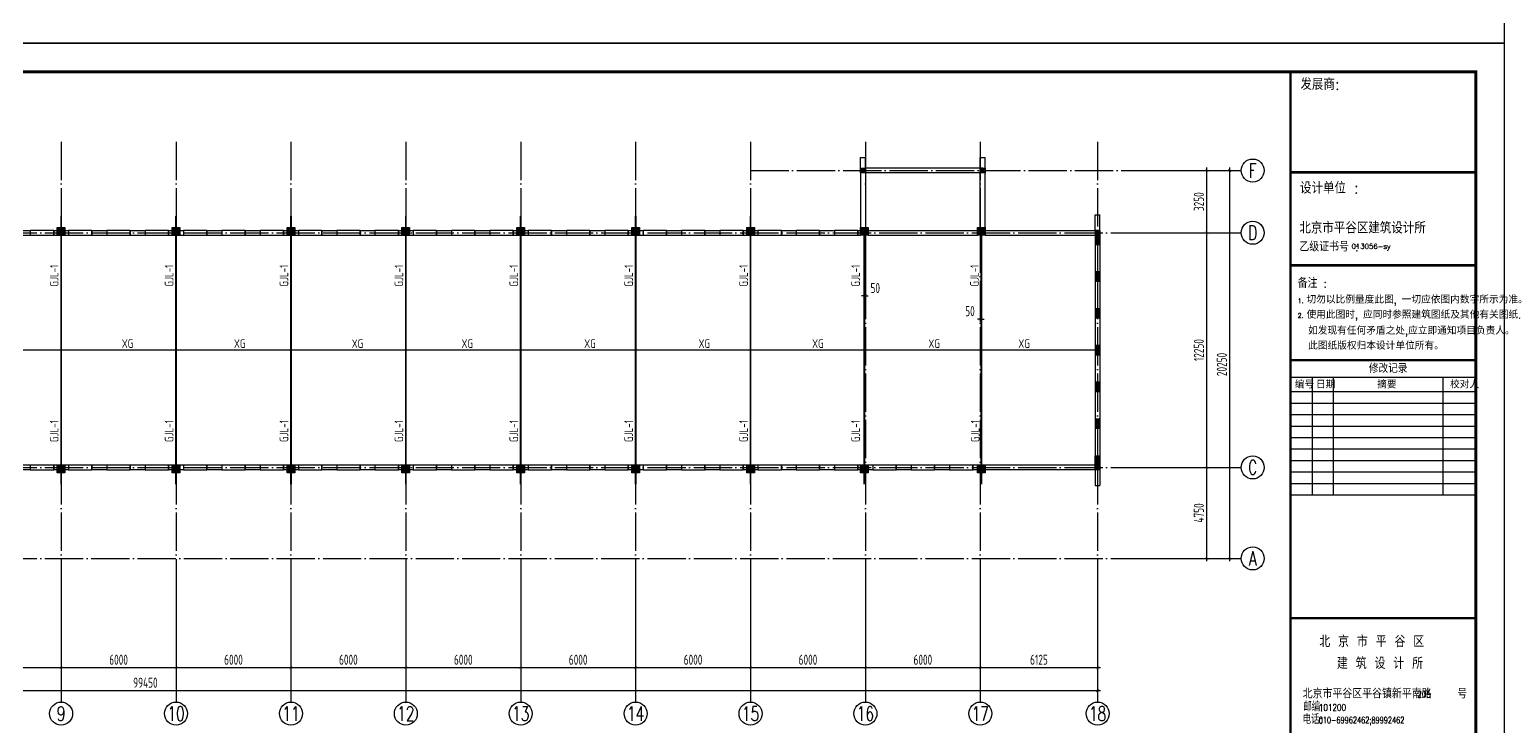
# Model space of a CAD drawing. Extents: x -159214 to 158333, y 7819 to 689505.
# Drawn here: x 81307 to 158333, y 98146 to 134531 of the extents above; entities that cross this region are included whole.
import ezdxf
from ezdxf.enums import TextEntityAlignment as Align

# ---------------------------------------------------------------- set-up
doc = ezdxf.new("R2010")
doc.units = 0
doc.header["$LTSCALE"] = 1000
doc.header["$PDMODE"] = 3
doc.linetypes.add('DASHED', pattern=[0.75, 0.5, -0.25])
doc.linetypes.add('DOTE', pattern=[2.42, 2, -0.2, 0.02, -0.2])
doc.layers.get('0').update_dxf_attribs({"linetype": 'CONTINUOUS'})
doc.layers.get('Defpoints').update_dxf_attribs({"linetype": 'CONTINUOUS'})
for name, color, linetype in [('d-一层结构平面', 4, 'CONTINUOUS'), ('d-轴线', 7, 'CONTINUOUS'), ('MOUNT', 3, 'CONTINUOUS'), ('PUB_DWGN', 7, 'CONTINUOUS'), ('PUB_TEXT', 7, 'CONTINUOUS'), ('PUB_TITLE', 4, 'CONTINUOUS'), ('系杆编号', 7, 'CONTINUOUS'), ('邓-AXIS', 1, 'DOTE'), ('邓-AXIS_DIM', 3, 'CONTINUOUS'), ('邓-AXIS_NUM', 7, 'CONTINUOUS'), ('邓-BEAM_BR', 4, 'DASHED'), ('邓-COLU', 7, 'CONTINUOUS'), ('邓-COLU_HATCH', 8, 'CONTINUOUS'), ('邓-DIM', 3, 'CONTINUOUS'), ('邓-STPM_RBEAM_THICK', 3, 'CONTINUOUS'), ('邓-STPM_SBEAM_THICK', 2, 'CONTINUOUS'), ('邓-WALL_BR', 2, 'CONTINUOUS'), ('钢架编号', 7, 'CONTINUOUS')]:
    doc.layers.add(name, color=color, linetype=linetype)
doc.styles.add('-GBCBIGGBENOR', font='GBENOR.shx', dxfattribs={"bigfont": 'GBCBIG.shx'})
doc.styles.add('HZTXT', font='romans', dxfattribs={"bigfont": 'hztxt'})
doc.styles.add('title_font', font='GBENOR.shx', dxfattribs={"bigfont": 'GBCBIG.shx'})
doc.styles.add('TKHZ', font='simplex.shx', dxfattribs={"bigfont": 'hztxt.shx'})
doc.styles.add('TKHZ1', font='romant.shx', dxfattribs={"bigfont": 'hzst.shx'})
doc.styles.add('TSSD_Axis', font='complex.shx', dxfattribs={"width": 0.7, "bigfont": 'hztxt.shx'})
doc.styles.add('TSSD_Dimension', font='tssdeng.shx', dxfattribs={"width": 0.7, "bigfont": 'Hztxt.shx'})
doc.styles.add('TSSD_NORM', font='tssdeng.shx', dxfattribs={"bigfont": 'hztxt.shx'})
doc.dimstyles.new('TSSD_150_150', dxfattribs={"dimtxt": 525, "dimasz": 150, "dimexe": 150, "dimexo": 375, "dimgap": 150, "dimtad": 1, "dimdec": 0, "dimzin": 0, "dimdsep": 46, "dimtxsty": 'TSSD_Dimension', "dimblk": 'ARCHTICK', "dimblk1": 'ARCHTICK', "dimblk2": 'ARCHTICK', "dimcen": 0, "dimdle": 150, "dimclrt": 7, "dimadec": 0, "dimazin": 0, "dimtfac": 1, "dimtdec": 0, "dimtix": 1, "dimtmove": 2, "dimatfit": 3, "dimfxl": 1, "dimtolj": 1, "dimtzin": 0, "dimarcsym": 0})

# ---------------------------------------------------------------- blocks, each defined once
blk = doc.blocks.new('结构A2+0.5')
at = {"layer": 'MOUNT', "color": 5, "linetype": 'Continuous'}
for p, q in [((122457, -61436), (122457, -1487)), ((122517, -61436), (122517, -1487)), ((122517, -6708), (132150, -6708)), ((122517, -6768), (132150, -6768)), ((122517, -11559), (132150, -11559)), ((122517, -11619), (132150, -11619)), ((122517, -16508), (132150, -16508)), ((122517, -16568), (132150, -16568)), ((122517, -29976), (132150, -29976)), ((122517, -30036), (132150, -30036))]:
    blk.add_line(p, q, dxfattribs=at)
at = {"layer": 'MOUNT', "color": 4, "linetype": 'Continuous'}
for p, q in [((122517, -17436), (132150, -17436)), ((122517, -18186), (132150, -18186))]:
    blk.add_line(p, q, dxfattribs=at)
at = {"layer": 'MOUNT', "color": 3, "linetype": 'Continuous'}
for p, q in [((123632, -23586), (123632, -17436)), ((124724, -23586), (124724, -17436)), ((130451, -23586), (130451, -17436)), ((122517, -18786), (132150, -18786)), ((122517, -19386), (132150, -19386)), ((122517, -19986), (132150, -19986)), ((122517, -20586), (132150, -20586)), ((122517, -21186), (132150, -21186)), ((122517, -21786), (132150, -21786)), ((122517, -22386), (132150, -22386)), ((122517, -22986), (132150, -22986)), ((122517, -23586), (132150, -23586))]:
    blk.add_line(p, q, dxfattribs=at)
at = {"layer": 'PUB_TITLE'}
blk.add_lwpolyline([(0, -63000), (133650, -63000), (133650, 0), (0, 0)], close=True, dxfattribs=at)
at = {"layer": 'PUB_TITLE', "const_width": 150}
blk.add_lwpolyline([(3750, -61500), (132150, -61500), (132150, -1500), (3750, -1500)], close=True, dxfattribs=at)
at = {"layer": 'MOUNT', "color": 3, "style": 'TKHZ'}
for s, height, p in [('发展商:', 600, (122993, -2442)), ('设计单位 :', 600, (122971, -7856)), ('备注 :', 450, (122848, -12768)), ('1.', 240, (122848, -13569)), ('切勿以比例量度此图, 一切应依图内数字所示为准。', 375, (123309, -13585)), ('2.', 240, (122851, -14344)), ('使用此图时, 应同时参照建筑图纸及其他有关图纸.', 375, (123312, -14374)), (' 如发现有任何矛盾之处,应立即通知项目负责人。 ', 375, (123134, -15208)), (' 此图纸版权归本设计单位所有。', 375, (123140, -15990)), ('修改记录', 420, (126566, -17206)), ('编号', 375, (122698, -18014)), ('日期', 375, (123803, -18016)), ('摘要', 375, (127002, -18014)), ('校对人', 375, (130807, -18014)), ('北京市平谷区平谷镇新平南路    号', 450, (123113, -34203))]:
    blk.add_text(s, height=height, dxfattribs=at).set_placement(p)
at = {"layer": 'MOUNT', "color": 2, "style": 'TKHZ'}
blk.add_text('北京市平谷区建筑设计所 ', height=600, dxfattribs=at).set_placement((122940, -9937))
at = {"layer": 'MOUNT', "color": 4}
for s, height, style, p in [('乙级证书号 :', 450, 'TKHZ', (122940, -10869)), ('013056-sy', 265.1, 'TKHZ', (125664, -10738)), ('北 京 市 平 谷 区', 600, 'TKHZ1', (123979, -31532))]:
    blk.add_text(s, height=height, dxfattribs=dict(at, style=style)).set_placement(p)
at = {"layer": 'MOUNT', "color": 4, "style": 'TKHZ1'}
blk.add_text('建 筑 设 计 所', height=600, dxfattribs=at).set_placement((127147, -32670), align=Align.CENTER)
at = {"layer": 'MOUNT', "color": 3, "style": 'TKHZ'}
for s, height, width, p in [('205', 345, 0.8, (129095, -34162)), ('邮编:', 450, 0.72, (123148, -34880)), ('101200 ', 345, 0.8, (123955, -34853)), ('电话:', 450, 0.72, (123113, -35537)), ('010-69962462;89992462', 330, 0.72, (123950, -35507))]:
    blk.add_text(s, height=height, dxfattribs=dict(at, width=width)).set_placement(p)
at = {"layer": 'MOUNT', "color": 4, "style": 'HZTXT'}
blk.add_attdef('00', (130703, -60956), '', height=330, dxfattribs=at)
at = {"layer": 'PUB_DWGN', "style": 'title_font'}
for tag, height, p in [('工程名称1', 900, (127304, -45157)), ('工程名称2', 900, (127304, -46498)), ('图号', 600, (127304, -61007))]:
    blk.add_attdef(tag, text='', height=height, dxfattribs=at).set_placement(p, align=Align.CENTER)
at = {"layer": 'PUB_TEXT', "style": '-GBCBIGGBENOR'}
for tag, height, p in [('图名1', 849, (127304, -51263)), ('图名2', 849, (127373, -52205)), ('日期', 600, (124615, -58935)), ('比例', 600, (129973, -58904))]:
    blk.add_attdef(tag, text='', height=height, dxfattribs=at).set_placement(p, align=Align.CENTER)
blk = doc.blocks.new('钢梁')
at = {"layer": '邓-STPM_RBEAM_THICK', "const_width": 100, "elevation": 0}
for points in [[(45325, -875), (45325, -14875)], [(51325, -875), (51325, -14875)], [(57325, -875), (57325, -14875)], [(63325, -875), (63325, -14875)], [(69325, -875), (69325, -14875)], [(75325, -875), (75325, -14875)], [(81325, -875), (81325, -14875)]]:
    blk.add_lwpolyline(points, dxfattribs=at)
at = {"layer": '邓-STPM_RBEAM_THICK', "const_width": 100}
for points in [[(87275, -1646), (87275, -14875)], [(93375, -1641), (93375, -14875)]]:
    blk.add_lwpolyline(points, dxfattribs=at)
at = {"layer": '邓-STPM_SBEAM_THICK', "const_width": 75}
for points in [[(39325, -7872), (45325, -7875)], [(45325, -7872), (51325, -7872)], [(51325, -7872), (57325, -7872)], [(57325, -7872), (63325, -7872)], [(63325, -7872), (69325, -7872)], [(69325, -7872), (75325, -7872)], [(75325, -7872), (81325, -7872)], [(81325, -7872), (87325, -7872)], [(87325, -7872), (93325, -7872)], [(93325, -7872), (99325, -7872)]]:
    blk.add_lwpolyline(points, dxfattribs=at)
blk = doc.blocks.new('Ts_Dk')
at = {"color": 0, "linetype": 'DASHED'}
for p, q in [((0.5, 0.5), (-0.5, 0.5)), ((-0.5, -0.5), (0.5, -0.5))]:
    blk.add_line(p, q, dxfattribs=at)
at = {"color": 0, "linetype": 'ByBlock'}
for p, q in [((-0.5, 0.5), (-0.5, -0.5)), ((0.5, -0.5), (0.5, 0.5))]:
    blk.add_line(p, q, dxfattribs=at)
at = {"color": 0, "linetype": 'ByBlock', "width": 0.7}
blk.add_attdef('DK', text='', height=0.01, dxfattribs=at).set_placement((0, 1.5), align=Align.BOTTOM_CENTER)
blk = doc.blocks.new('蛋种鸡舍一层结构')
at = {"layer": '邓-COLU_HATCH'}
for points in [[(87075, 3375), (87325, 3375), (87325, 3125), (87075, 3125)], [(93325, 3375), (93575, 3375), (93575, 3125), (93325, 3125)], [(45125, 275), (45525, 275), (45525, -125), (45125, -125)], [(51125, 275), (51525, 275), (51525, -125), (51125, -125)], [(57125, 275), (57525, 275), (57525, -125), (57125, -125)], [(63125, 275), (63525, 275), (63525, -125), (63125, -125)], [(69125, 275), (69525, 275), (69525, -125), (69125, -125)], [(75125, 275), (75525, 275), (75525, -125), (75125, -125)], [(81125, 275), (81525, 275), (81525, -125), (81125, -125)], [(87075, 275), (87475, 275), (87475, -125), (87075, -125)], [(93175, 275), (93575, 275), (93575, -125), (93175, -125)], [(99325, -605), (99575, -605), (99575, 125), (99325, 125)], [(99325, -605), (99575, -605), (99575, 125), (99325, 125)], [(99325, -2525), (99575, -2525), (99575, -2045), (99325, -2045)], [(99325, -2525), (99575, -2525), (99575, -2045), (99325, -2045)], [(99325, -4445), (99575, -4445), (99575, -3965), (99325, -3965)], [(99325, -4445), (99575, -4445), (99575, -3965), (99325, -3965)], [(99325, -6365), (99575, -6365), (99575, -5885), (99325, -5885)], [(99325, -6365), (99575, -6365), (99575, -5885), (99325, -5885)], [(99325, -8285), (99575, -8285), (99575, -7805), (99325, -7805)], [(99325, -8285), (99575, -8285), (99575, -7805), (99325, -7805)], [(99325, -10205), (99575, -10205), (99575, -9725), (99325, -9725)], [(99325, -10205), (99575, -10205), (99575, -9725), (99325, -9725)], [(45125, -12125), (45525, -12125), (45525, -12525), (45125, -12525)], [(51125, -12125), (51525, -12125), (51525, -12525), (51125, -12525)], [(57125, -12125), (57525, -12125), (57525, -12525), (57125, -12525)], [(63125, -12125), (63525, -12125), (63525, -12525), (63125, -12525)], [(69125, -12125), (69525, -12125), (69525, -12525), (69125, -12525)], [(75125, -12125), (75525, -12125), (75525, -12525), (75125, -12525)], [(81125, -12125), (81525, -12125), (81525, -12525), (81125, -12525)], [(87075, -12125), (87475, -12125), (87475, -12525), (87075, -12525)], [(93175, -12125), (93575, -12125), (93575, -12525), (93175, -12525)], [(99325, -11645), (99575, -11645), (99575, -12375), (99325, -12375)], [(99325, -11645), (99575, -11645), (99575, -12375), (99325, -12375)]]:
    blk.add_hatch(color=256, dxfattribs=at).paths.add_polyline_path(points)
at = {"layer": '邓-COLU'}
for points in [[(87075, 3375), (87325, 3375), (87325, 3125), (87075, 3125)], [(93325, 3375), (93575, 3375), (93575, 3125), (93325, 3125)], [(45125, 275), (45525, 275), (45525, -125), (45125, -125)], [(51125, 275), (51525, 275), (51525, -125), (51125, -125)], [(57125, 275), (57525, 275), (57525, -125), (57125, -125)], [(63125, 275), (63525, 275), (63525, -125), (63125, -125)], [(69125, 275), (69525, 275), (69525, -125), (69125, -125)], [(75125, 275), (75525, 275), (75525, -125), (75125, -125)], [(81125, 275), (81525, 275), (81525, -125), (81125, -125)], [(87075, 275), (87475, 275), (87475, -125), (87075, -125)], [(93175, 275), (93575, 275), (93575, -125), (93175, -125)], [(99325, -605), (99575, -605), (99575, 125), (99325, 125)], [(99325, -2525), (99575, -2525), (99575, -2045), (99325, -2045)], [(99325, -4445), (99575, -4445), (99575, -3965), (99325, -3965)], [(99325, -6365), (99575, -6365), (99575, -5885), (99325, -5885)], [(99325, -8285), (99575, -8285), (99575, -7805), (99325, -7805)], [(99325, -10205), (99575, -10205), (99575, -9725), (99325, -9725)], [(45125, -12125), (45525, -12125), (45525, -12525), (45125, -12525)], [(51125, -12125), (51525, -12125), (51525, -12525), (51125, -12525)], [(57125, -12125), (57525, -12125), (57525, -12525), (57125, -12525)], [(63125, -12125), (63525, -12125), (63525, -12525), (63125, -12525)], [(69125, -12125), (69525, -12125), (69525, -12525), (69125, -12525)], [(75125, -12125), (75525, -12125), (75525, -12525), (75125, -12525)], [(81125, -12125), (81525, -12125), (81525, -12525), (81125, -12525)], [(87075, -12125), (87475, -12125), (87475, -12525), (87075, -12525)], [(93175, -12125), (93575, -12125), (93575, -12525), (93175, -12525)], [(99325, -11645), (99575, -11645), (99575, -12375), (99325, -12375)]]:
    blk.add_lwpolyline(points, close=True, dxfattribs=at)
blk = doc.blocks.new('6.8米墙体')
at = {"layer": '系杆编号'}
for p, q in [((87075, 1620), (87075, 2170)), ((87075, 2170), (87325, 2170)), ((87075, 1620), (87325, 1620)), ((87325, 1620), (87325, 2170)), ((93325, 1620), (93325, 2170)), ((93325, 2170), (93575, 2170)), ((93325, 1620), (93575, 1620)), ((93575, 1620), (93575, 2170)), ((99325, -1630, 0), (99325, -810, 0)), ((99325, -810, 0), (99575, -810, 0)), ((99575, -1630, 0), (99575, -810, 0)), ((99325, -14130, 0), (99325, -14950, 0)), ((99575, -14130, 0), (99575, -14950, 0)), ((99325, -14950, 0), (99575, -14950, 0))]:
    blk.add_line(p, q, dxfattribs=at)
at = {"layer": '邓-WALL_BR'}
for p, q in [((93450, 1620), (87324, 1620)), ((93575, -1480), (93575, 1620)), ((87075, 1370), (87075, -1480)), ((93324, 1370), (87325, 1370)), ((87325, 1370), (87325, -1480)), ((93325, -1480), (93325, 1370)), ((42935, -1630), (43715, -1630)), ((42935, -1880), (43715, -1880)), ((43715, -1630), (43715, -1880)), ((44935, -1630), (44935, -1880)), ((44935, -1630), (45715, -1630)), ((44935, -1880), (45715, -1880)), ((45715, -1630), (45715, -1880)), ((46935, -1630), (46935, -1880)), ((46935, -1630), (47715, -1630)), ((46935, -1880), (47715, -1880)), ((47715, -1630), (47715, -1880)), ((48935, -1630), (48935, -1880)), ((48935, -1630), (49715, -1630)), ((48935, -1880), (49715, -1880)), ((49715, -1630), (49715, -1880)), ((50935, -1630), (50935, -1880)), ((50935, -1630), (51715, -1630)), ((50935, -1880), (51715, -1880)), ((51715, -1630), (51715, -1880)), ((52935, -1630), (52935, -1880)), ((52935, -1630), (53715, -1630)), ((52935, -1880), (53715, -1880)), ((53715, -1630), (53715, -1880)), ((54935, -1630), (54935, -1880)), ((54935, -1630), (55715, -1630)), ((54935, -1880), (55715, -1880)), ((55715, -1630), (55715, -1880)), ((56935, -1630), (56935, -1880)), ((56935, -1630), (57715, -1630)), ((56935, -1880), (57715, -1880)), ((57715, -1630), (57715, -1880)), ((58935, -1630), (58935, -1880)), ((58935, -1630), (59715, -1630)), ((58935, -1880), (59715, -1880)), ((59715, -1630), (59715, -1880)), ((60935, -1630), (60935, -1880)), ((60935, -1630), (61715, -1630)), ((60935, -1880), (61715, -1880)), ((61715, -1630), (61715, -1880)), ((62935, -1630), (62935, -1880)), ((62935, -1630), (63715, -1630)), ((62935, -1880), (63715, -1880)), ((63715, -1630), (63715, -1880)), ((64935, -1630), (64935, -1880)), ((64935, -1630), (65715, -1630)), ((64935, -1880), (65715, -1880)), ((65715, -1630), (65715, -1880)), ((66935, -1630), (66935, -1880)), ((66935, -1630), (67715, -1630)), ((66935, -1880), (67715, -1880)), ((67715, -1630), (67715, -1880)), ((68935, -1630), (68935, -1880)), ((68935, -1630), (69715, -1630)), ((68935, -1880), (69715, -1880)), ((69715, -1630), (69715, -1880)), ((70935, -1630), (70935, -1880)), ((70935, -1630), (71715, -1630)), ((70935, -1880), (71715, -1880)), ((71715, -1630), (71715, -1880)), ((72935, -1630), (72935, -1880)), ((72935, -1630), (73715, -1630)), ((72935, -1880), (73715, -1880)), ((73715, -1630), (73715, -1880)), ((74935, -1630), (74935, -1880)), ((74935, -1630), (75715, -1630)), ((74935, -1880), (75715, -1880)), ((75715, -1630), (75715, -1880)), ((76935, -1630), (76935, -1880)), ((76935, -1630), (77715, -1630)), ((76935, -1880), (77715, -1880)), ((77715, -1630), (77715, -1880)), ((78935, -1630), (78935, -1880)), ((78935, -1630), (79715, -1630)), ((78935, -1880), (79715, -1880)), ((79715, -1630), (79715, -1880)), ((80935, -1630), (80935, -1880)), ((80935, -1630), (81715, -1630)), ((80935, -1880), (81715, -1880)), ((81715, -1630), (81715, -1880)), ((82935, -1630), (82935, -1880)), ((82935, -1630), (83715, -1630)), ((82935, -1880), (83715, -1880)), ((83715, -1630), (83715, -1880)), ((84935, -1630), (84935, -1880)), ((84935, -1630), (85715, -1630)), ((84935, -1880), (85715, -1880)), ((85715, -1630), (85715, -1880)), ((86935, -1630), (86935, -1880)), ((86935, -1630), (87075, -1630)), ((86935, -1880), (87075, -1880)), ((87475, -1630), (93175, -1630)), ((87475, -1880), (93175, -1880)), ((93575, -1630), (99575, -1630)), ((93575, -1880), (99325, -1880)), ((99325, -1880), (99325, -13880)), ((99575, -1630), (99575, -14130)), ((43715, -13880), (42935, -13880)), ((43715, -14130), (42935, -14130)), ((43715, -13880), (43715, -14130)), ((44935, -13880), (44935, -14130)), ((45715, -13880), (44935, -13880)), ((45715, -14130), (44935, -14130)), ((45715, -13880), (45715, -14130)), ((46935, -13880), (46935, -14130)), ((47715, -13880), (46935, -13880)), ((47715, -14130), (46935, -14130)), ((47715, -13880), (47715, -14130)), ((48935, -13880), (48935, -14130)), ((49715, -13880), (48935, -13880)), ((49715, -14130), (48935, -14130)), ((49715, -13880), (49715, -14130)), ((50935, -13880), (50935, -14130)), ((51715, -13880), (50935, -13880)), ((51715, -14130), (50935, -14130)), ((51715, -13880), (51715, -14130)), ((52935, -13880), (52935, -14130)), ((53715, -13880), (52935, -13880)), ((53715, -14130), (52935, -14130)), ((53715, -13880), (53715, -14130)), ((54935, -13880), (54935, -14130)), ((55715, -13880), (54935, -13880)), ((55715, -14130), (54935, -14130)), ((55715, -13880), (55715, -14130)), ((56935, -13880), (56935, -14130)), ((57715, -13880), (56935, -13880)), ((57715, -14130), (56935, -14130)), ((57715, -13880), (57715, -14130)), ((58935, -13880), (58935, -14130)), ((59715, -13880), (58935, -13880)), ((59715, -14130), (58935, -14130)), ((59715, -13880), (59715, -14130)), ((60935, -13880), (60935, -14130)), ((61715, -13880), (60935, -13880)), ((61715, -14130), (60935, -14130)), ((61715, -13880), (61715, -14130)), ((62935, -13880), (62935, -14130)), ((63715, -13880), (62935, -13880)), ((63715, -14130), (62935, -14130)), ((63715, -13880), (63715, -14130)), ((64935, -13880), (64935, -14130)), ((65715, -13880), (64935, -13880)), ((65715, -14130), (64935, -14130)), ((65715, -13880), (65715, -14130)), ((66935, -13880), (66935, -14130)), ((67715, -13880), (66935, -13880)), ((67715, -14130), (66935, -14130)), ((67715, -13880), (67715, -14130)), ((68935, -13880), (68935, -14130)), ((69715, -13880), (68935, -13880)), ((69715, -14130), (68935, -14130)), ((69715, -13880), (69715, -14130)), ((70935, -13880), (70935, -14130)), ((71715, -13880), (70935, -13880)), ((71715, -14130), (70935, -14130)), ((71715, -13880), (71715, -14130)), ((72935, -13880), (72935, -14130)), ((73715, -13880), (72935, -13880)), ((73715, -14130), (72935, -14130)), ((73715, -13880), (73715, -14130)), ((74935, -13880), (74935, -14130)), ((75715, -13880), (74935, -13880)), ((75715, -14130), (74935, -14130)), ((75715, -13880), (75715, -14130)), ((76935, -13880), (76935, -14130)), ((77715, -13880), (76935, -13880)), ((77715, -14130), (76935, -14130)), ((77715, -13880), (77715, -14130)), ((78935, -13880), (78935, -14130)), ((79715, -13880), (78935, -13880)), ((79715, -14130), (78935, -14130)), ((79715, -13880), (79715, -14130)), ((80935, -13880), (80935, -14130)), ((81715, -13880), (80935, -13880)), ((81715, -14130), (80935, -14130)), ((81715, -13880), (81715, -14130)), ((82935, -13880), (82935, -14130)), ((83715, -13880), (82935, -13880)), ((83715, -14130), (82935, -14130)), ((83715, -13880), (83715, -14130)), ((84935, -13880), (84935, -14130)), ((85715, -13880), (84935, -13880)), ((85715, -14130), (84935, -14130)), ((85715, -13880), (85715, -14130)), ((86935, -13880), (86935, -14130)), ((87715, -13880), (86935, -13880)), ((87715, -14130), (86935, -14130)), ((87715, -13880), (87715, -14130)), ((88935, -13880), (88935, -14130)), ((89715, -13880), (88935, -13880)), ((89715, -14130), (88935, -14130)), ((89715, -13880), (89715, -14130)), ((90935, -13880), (90935, -14130)), ((91715, -13880), (90935, -13880)), ((91715, -14130), (90935, -14130)), ((91715, -13880), (91715, -14130)), ((99325, -13880), (92935, -13880)), ((92935, -13880), (92935, -14130)), ((99575, -14130), (92935, -14130))]:
    blk.add_line(p, q, dxfattribs=at)
at = {"layer": 'd-一层结构平面'}
blk.add_blockref('蛋种鸡舍一层结构', (0, -1755), dxfattribs=at)
at = {"layer": '邓-BEAM_BR', "xscale": 1220, "yscale": 250, "zscale": 1220}
for p in [(44325, -1755), (46325, -1755), (48325, -1755), (50325, -1755), (52325, -1755), (54325, -1755), (56325, -1755), (58325, -1755), (60325, -1755), (62325, -1755), (64325, -1755), (66325, -1755), (68325, -1755), (70325, -1755), (72325, -1755), (74325, -1755), (76325, -1755), (78325, -1755), (80325, -1755), (82325, -1755), (84325, -1755), (86325, -1755), (44325, -14005), (46325, -14005), (48325, -14005), (50325, -14005), (52325, -14005), (54325, -14005), (56325, -14005), (58325, -14005), (60325, -14005), (62325, -14005), (64325, -14005), (66325, -14005), (68325, -14005), (70325, -14005), (72325, -14005), (74325, -14005), (76325, -14005), (78325, -14005), (80325, -14005), (82325, -14005), (84325, -14005), (86325, -14005), (88325, -14005), (90325, -14005), (92325, -14005)]:
    blk.add_blockref('Ts_Dk', p, dxfattribs=at)
blk = doc.blocks.new('ts_axno')
at = {"color": 0, "linetype": 'ByBlock', "lineweight": -2}
blk.add_circle((0, 0), 0.5, dxfattribs=at)
at = {"color": 0, "linetype": 'ByBlock', "lineweight": -2, "style": 'TSSD_Axis', "width": 0.7}
blk.add_attdef('A', text='', height=0.6, dxfattribs=at).set_placement((0, 0), align=Align.MIDDLE_CENTER)
blk = doc.blocks.new('_ArchTick')
at = {"color": 0, "linetype": 'ByBlock', "const_width": 0.1}
blk.add_lwpolyline([(-0.53, -0.53), (0.53, 0.53)], dxfattribs=at)
blk = doc.blocks.new('*D138')
at = {"layer": 'Defpoints', "color": 0}
for p in [(45325, -18500), (51325, -18500), (51325, -22700)]:
    blk.add_point(p, dxfattribs=at)
at = {"layer": '邓-AXIS_DIM', "color": 0, "lineweight": -2}
for p, q in [((45325, -18875), (45325, -22850)), ((51325, -18875), (51325, -22850)), ((45175, -22700), (51475, -22700))]:
    blk.add_line(p, q, dxfattribs=at)
at = {"layer": '邓-AXIS_DIM', "color": 0, "lineweight": -2, "xscale": 150, "yscale": 150, "zscale": 150, "rotation": 180}
blk.add_blockref('_ArchTick', (45325, -22700), dxfattribs=at)
at = {"layer": '邓-AXIS_DIM', "color": 0, "lineweight": -2, "xscale": 150, "yscale": 150, "zscale": 150}
blk.add_blockref('_ArchTick', (51325, -22700), dxfattribs=at)
at = {"layer": '邓-AXIS_DIM', "color": 7, "insert": (48325, -22287.5), "char_height": 525, "attachment_point": 5, "style": 'TSSD_Dimension'}
blk.add_mtext('\\A1;6000', dxfattribs=at)
blk = doc.blocks.new('*D139')
at = {"layer": 'Defpoints', "color": 0}
for p in [(51325, -18500), (57325, -18500), (57325, -22700)]:
    blk.add_point(p, dxfattribs=at)
at = {"layer": '邓-AXIS_DIM', "color": 0, "lineweight": -2}
for p, q in [((51325, -18875), (51325, -22850)), ((57325, -18875), (57325, -22850)), ((51175, -22700), (57475, -22700))]:
    blk.add_line(p, q, dxfattribs=at)
at = {"layer": '邓-AXIS_DIM', "color": 0, "lineweight": -2, "xscale": 150, "yscale": 150, "zscale": 150, "rotation": 180}
blk.add_blockref('_ArchTick', (51325, -22700), dxfattribs=at)
at = {"layer": '邓-AXIS_DIM', "color": 0, "lineweight": -2, "xscale": 150, "yscale": 150, "zscale": 150}
blk.add_blockref('_ArchTick', (57325, -22700), dxfattribs=at)
at = {"layer": '邓-AXIS_DIM', "color": 7, "insert": (54325, -22287.5), "char_height": 525, "attachment_point": 5, "style": 'TSSD_Dimension'}
blk.add_mtext('\\A1;6000', dxfattribs=at)
blk = doc.blocks.new('*D140')
at = {"layer": 'Defpoints', "color": 0}
for p in [(57325, -18500), (63325, -18500), (63325, -22700)]:
    blk.add_point(p, dxfattribs=at)
at = {"layer": '邓-AXIS_DIM', "color": 0, "lineweight": -2}
for p, q in [((57325, -18875), (57325, -22850)), ((63325, -18875), (63325, -22850)), ((57175, -22700), (63475, -22700))]:
    blk.add_line(p, q, dxfattribs=at)
at = {"layer": '邓-AXIS_DIM', "color": 0, "lineweight": -2, "xscale": 150, "yscale": 150, "zscale": 150, "rotation": 180}
blk.add_blockref('_ArchTick', (57325, -22700), dxfattribs=at)
at = {"layer": '邓-AXIS_DIM', "color": 0, "lineweight": -2, "xscale": 150, "yscale": 150, "zscale": 150}
blk.add_blockref('_ArchTick', (63325, -22700), dxfattribs=at)
at = {"layer": '邓-AXIS_DIM', "color": 7, "insert": (60325, -22287.5), "char_height": 525, "attachment_point": 5, "style": 'TSSD_Dimension'}
blk.add_mtext('\\A1;6000', dxfattribs=at)
blk = doc.blocks.new('*D141')
at = {"layer": 'Defpoints', "color": 0}
for p in [(63325, -18500), (69325, -18500), (69325, -22700)]:
    blk.add_point(p, dxfattribs=at)
at = {"layer": '邓-AXIS_DIM', "color": 0, "lineweight": -2}
for p, q in [((63325, -18875), (63325, -22850)), ((69325, -18875), (69325, -22850)), ((63175, -22700), (69475, -22700))]:
    blk.add_line(p, q, dxfattribs=at)
at = {"layer": '邓-AXIS_DIM', "color": 0, "lineweight": -2, "xscale": 150, "yscale": 150, "zscale": 150, "rotation": 180}
blk.add_blockref('_ArchTick', (63325, -22700), dxfattribs=at)
at = {"layer": '邓-AXIS_DIM', "color": 0, "lineweight": -2, "xscale": 150, "yscale": 150, "zscale": 150}
blk.add_blockref('_ArchTick', (69325, -22700), dxfattribs=at)
at = {"layer": '邓-AXIS_DIM', "color": 7, "insert": (66325, -22287.5), "char_height": 525, "attachment_point": 5, "style": 'TSSD_Dimension'}
blk.add_mtext('\\A1;6000', dxfattribs=at)
blk = doc.blocks.new('*D142')
at = {"layer": 'Defpoints', "color": 0}
for p in [(69325, -18500), (75325, -18500), (75325, -22700)]:
    blk.add_point(p, dxfattribs=at)
at = {"layer": '邓-AXIS_DIM', "color": 0, "lineweight": -2}
for p, q in [((69325, -18875), (69325, -22850)), ((75325, -18875), (75325, -22850)), ((69175, -22700), (75475, -22700))]:
    blk.add_line(p, q, dxfattribs=at)
at = {"layer": '邓-AXIS_DIM', "color": 0, "lineweight": -2, "xscale": 150, "yscale": 150, "zscale": 150, "rotation": 180}
blk.add_blockref('_ArchTick', (69325, -22700), dxfattribs=at)
at = {"layer": '邓-AXIS_DIM', "color": 0, "lineweight": -2, "xscale": 150, "yscale": 150, "zscale": 150}
blk.add_blockref('_ArchTick', (75325, -22700), dxfattribs=at)
at = {"layer": '邓-AXIS_DIM', "color": 7, "insert": (72325, -22287.5), "char_height": 525, "attachment_point": 5, "style": 'TSSD_Dimension'}
blk.add_mtext('\\A1;6000', dxfattribs=at)
blk = doc.blocks.new('*D143')
at = {"layer": 'Defpoints', "color": 0}
for p in [(75325, -18500), (81325, -18500), (81325, -22700)]:
    blk.add_point(p, dxfattribs=at)
at = {"layer": '邓-AXIS_DIM', "color": 0, "lineweight": -2}
for p, q in [((75325, -18875), (75325, -22850)), ((81325, -18875), (81325, -22850)), ((75175, -22700), (81475, -22700))]:
    blk.add_line(p, q, dxfattribs=at)
at = {"layer": '邓-AXIS_DIM', "color": 0, "lineweight": -2, "xscale": 150, "yscale": 150, "zscale": 150, "rotation": 180}
blk.add_blockref('_ArchTick', (75325, -22700), dxfattribs=at)
at = {"layer": '邓-AXIS_DIM', "color": 0, "lineweight": -2, "xscale": 150, "yscale": 150, "zscale": 150}
blk.add_blockref('_ArchTick', (81325, -22700), dxfattribs=at)
at = {"layer": '邓-AXIS_DIM', "color": 7, "insert": (78325, -22287.5), "char_height": 525, "attachment_point": 5, "style": 'TSSD_Dimension'}
blk.add_mtext('\\A1;6000', dxfattribs=at)
blk = doc.blocks.new('*D144')
at = {"layer": 'Defpoints', "color": 0}
for p in [(81325, -18500), (87325, -18500), (87325, -22700)]:
    blk.add_point(p, dxfattribs=at)
at = {"layer": '邓-AXIS_DIM', "color": 0, "lineweight": -2}
for p, q in [((81325, -18875), (81325, -22850)), ((87325, -18875), (87325, -22850)), ((81175, -22700), (87475, -22700))]:
    blk.add_line(p, q, dxfattribs=at)
at = {"layer": '邓-AXIS_DIM', "color": 0, "lineweight": -2, "xscale": 150, "yscale": 150, "zscale": 150, "rotation": 180}
blk.add_blockref('_ArchTick', (81325, -22700), dxfattribs=at)
at = {"layer": '邓-AXIS_DIM', "color": 0, "lineweight": -2, "xscale": 150, "yscale": 150, "zscale": 150}
blk.add_blockref('_ArchTick', (87325, -22700), dxfattribs=at)
at = {"layer": '邓-AXIS_DIM', "color": 7, "insert": (84325, -22287.5), "char_height": 525, "attachment_point": 5, "style": 'TSSD_Dimension'}
blk.add_mtext('\\A1;6000', dxfattribs=at)
blk = doc.blocks.new('*D145')
at = {"layer": 'Defpoints', "color": 0}
for p in [(87325, -18500), (93325, -18500), (93325, -22700)]:
    blk.add_point(p, dxfattribs=at)
at = {"layer": '邓-AXIS_DIM', "color": 0, "lineweight": -2}
for p, q in [((87325, -18875), (87325, -22850)), ((93325, -18875), (93325, -22850)), ((87175, -22700), (93475, -22700))]:
    blk.add_line(p, q, dxfattribs=at)
at = {"layer": '邓-AXIS_DIM', "color": 0, "lineweight": -2, "xscale": 150, "yscale": 150, "zscale": 150, "rotation": 180}
blk.add_blockref('_ArchTick', (87325, -22700), dxfattribs=at)
at = {"layer": '邓-AXIS_DIM', "color": 0, "lineweight": -2, "xscale": 150, "yscale": 150, "zscale": 150}
blk.add_blockref('_ArchTick', (93325, -22700), dxfattribs=at)
at = {"layer": '邓-AXIS_DIM', "color": 7, "insert": (90325, -22287.5), "char_height": 525, "attachment_point": 5, "style": 'TSSD_Dimension'}
blk.add_mtext('\\A1;6000', dxfattribs=at)
blk = doc.blocks.new('*D146')
at = {"layer": 'Defpoints', "color": 0}
for p in [(93325, -18500), (99450, -18500), (99450, -22700)]:
    blk.add_point(p, dxfattribs=at)
at = {"layer": '邓-AXIS_DIM', "color": 0, "lineweight": -2}
for p, q in [((93325, -18875), (93325, -22850)), ((99450, -18875), (99450, -22850)), ((93175, -22700), (99600, -22700))]:
    blk.add_line(p, q, dxfattribs=at)
at = {"layer": '邓-AXIS_DIM', "color": 0, "lineweight": -2, "xscale": 150, "yscale": 150, "zscale": 150, "rotation": 180}
blk.add_blockref('_ArchTick', (93325, -22700), dxfattribs=at)
at = {"layer": '邓-AXIS_DIM', "color": 0, "lineweight": -2, "xscale": 150, "yscale": 150, "zscale": 150}
blk.add_blockref('_ArchTick', (99450, -22700), dxfattribs=at)
at = {"layer": '邓-AXIS_DIM', "color": 7, "insert": (96387.5, -22287.5), "char_height": 525, "attachment_point": 5, "style": 'TSSD_Dimension'}
blk.add_mtext('\\A1;6125', dxfattribs=at)
blk = doc.blocks.new('*D147')
at = {"layer": 'Defpoints', "color": 0}
for p in [(0, -18500), (99450, -18500), (99450, -23900)]:
    blk.add_point(p, dxfattribs=at)
at = {"layer": '邓-AXIS_DIM', "color": 0, "lineweight": -2}
for p, q in [((0, -18875), (0, -24050)), ((99450, -18875), (99450, -24050)), ((-150, -23900), (99600, -23900))]:
    blk.add_line(p, q, dxfattribs=at)
at = {"layer": '邓-AXIS_DIM', "color": 0, "lineweight": -2, "xscale": 150, "yscale": 150, "zscale": 150, "rotation": 180}
blk.add_blockref('_ArchTick', (0, -23900), dxfattribs=at)
at = {"layer": '邓-AXIS_DIM', "color": 0, "lineweight": -2, "xscale": 150, "yscale": 150, "zscale": 150}
blk.add_blockref('_ArchTick', (99450, -23900), dxfattribs=at)
at = {"layer": '邓-AXIS_DIM', "color": 7, "insert": (49725, -23487.5), "char_height": 525, "attachment_point": 5, "style": 'TSSD_Dimension'}
blk.add_mtext('\\A1;99450', dxfattribs=at)
blk = doc.blocks.new('*D159')
at = {"layer": 'Defpoints', "color": 0}
for p in [(39325, -18500), (45325, -18500), (45325, -22700)]:
    blk.add_point(p, dxfattribs=at)
at = {"layer": '邓-AXIS_DIM', "color": 0, "lineweight": -2}
for p, q in [((39325, -18875), (39325, -22850)), ((45325, -18875), (45325, -22850)), ((39175, -22700), (45475, -22700))]:
    blk.add_line(p, q, dxfattribs=at)
at = {"layer": '邓-AXIS_DIM', "color": 0, "lineweight": -2, "xscale": 150, "yscale": 150, "zscale": 150, "rotation": 180}
blk.add_blockref('_ArchTick', (39325, -22700), dxfattribs=at)
at = {"layer": '邓-AXIS_DIM', "color": 0, "lineweight": -2, "xscale": 150, "yscale": 150, "zscale": 150}
blk.add_blockref('_ArchTick', (45325, -22700), dxfattribs=at)
at = {"layer": '邓-AXIS_DIM', "color": 7, "insert": (42325, -22287.5), "char_height": 525, "attachment_point": 5, "style": 'TSSD_Dimension'}
blk.add_mtext('\\A1;6000', dxfattribs=at)
blk = doc.blocks.new('*D161')
at = {"layer": 'Defpoints', "color": 0}
for p in [(100950, -12250), (105150, -12250), (100871, -17000)]:
    blk.add_point(p, dxfattribs=at)
at = {"layer": '邓-AXIS_DIM', "color": 0, "lineweight": -2}
for p, q in [((101325, -12250), (105300, -12250)), ((105150, -17150), (105150, -12100)), ((101246, -17000), (105300, -17000))]:
    blk.add_line(p, q, dxfattribs=at)
at = {"layer": '邓-AXIS_DIM', "color": 0, "lineweight": -2, "xscale": 150, "yscale": 150, "zscale": 150}
for p, rotation in [((105150, -12250), 90), ((105150, -17000), 270)]:
    blk.add_blockref('_ArchTick', p, dxfattribs=dict(at, rotation=rotation))
at = {"layer": '邓-AXIS_DIM', "color": 7, "insert": (104738, -14625), "char_height": 525, "attachment_point": 5, "rotation": 90, "style": 'TSSD_Dimension'}
blk.add_mtext('\\A1;4750', dxfattribs=at)
blk = doc.blocks.new('*D162')
at = {"layer": 'Defpoints', "color": 0}
for p in [(100950, 0), (105150, 0), (100950, -12250)]:
    blk.add_point(p, dxfattribs=at)
at = {"layer": '邓-AXIS_DIM', "color": 0, "lineweight": -2}
for p, q in [((105150, -12400), (105150, 150)), ((101325, 0), (105300, 0)), ((101325, -12250), (105300, -12250))]:
    blk.add_line(p, q, dxfattribs=at)
at = {"layer": '邓-AXIS_DIM', "color": 0, "lineweight": -2, "xscale": 150, "yscale": 150, "zscale": 150}
for p, rotation in [((105150, 0), 90), ((105150, -12250), 270)]:
    blk.add_blockref('_ArchTick', p, dxfattribs=dict(at, rotation=rotation))
at = {"layer": '邓-AXIS_DIM', "color": 7, "insert": (104737.5, -6125), "char_height": 525, "attachment_point": 5, "rotation": 90, "style": 'TSSD_Dimension'}
blk.add_mtext('\\A1;12250', dxfattribs=at)
blk = doc.blocks.new('*D163')
at = {"layer": 'Defpoints', "color": 0}
for p in [(100950, 3250), (105150, 3250), (100950, 0)]:
    blk.add_point(p, dxfattribs=at)
at = {"layer": '邓-AXIS_DIM', "color": 0, "lineweight": -2}
for p, q in [((101325, 3250), (105300, 3250)), ((105150, -150), (105150, 3400)), ((101325, 0), (105300, 0))]:
    blk.add_line(p, q, dxfattribs=at)
at = {"layer": '邓-AXIS_DIM', "color": 0, "lineweight": -2, "xscale": 150, "yscale": 150, "zscale": 150}
for p, rotation in [((105150, 3250), 90), ((105150, 0), 270)]:
    blk.add_blockref('_ArchTick', p, dxfattribs=dict(at, rotation=rotation))
at = {"layer": '邓-AXIS_DIM', "color": 7, "insert": (104737.5, 1625), "char_height": 525, "attachment_point": 5, "rotation": 90, "style": 'TSSD_Dimension'}
blk.add_mtext('\\A1;3250', dxfattribs=at)
blk = doc.blocks.new('*D164')
at = {"layer": 'Defpoints', "color": 0}
for p in [(100950, 3250), (106350, 3250), (100950, -17000)]:
    blk.add_point(p, dxfattribs=at)
at = {"layer": '邓-AXIS_DIM', "color": 0, "lineweight": -2}
for p, q in [((101325, 3250), (106500, 3250)), ((106350, -17150), (106350, 3400)), ((101325, -17000), (106500, -17000))]:
    blk.add_line(p, q, dxfattribs=at)
at = {"layer": '邓-AXIS_DIM', "color": 0, "lineweight": -2, "xscale": 150, "yscale": 150, "zscale": 150}
for p, rotation in [((106350, 3250), 90), ((106350, -17000), 270)]:
    blk.add_blockref('_ArchTick', p, dxfattribs=dict(at, rotation=rotation))
at = {"layer": '邓-AXIS_DIM', "color": 7, "insert": (105937.5, -6875), "char_height": 525, "attachment_point": 5, "rotation": 90, "style": 'TSSD_Dimension'}
blk.add_mtext('\\A1;20250', dxfattribs=at)
blk = doc.blocks.new('*D454')
at = {"layer": 'Defpoints', "color": 0}
for p in [(124909, 123795), (124959, 123795), (124959, 120623)]:
    blk.add_point(p, dxfattribs=at)
at = {"layer": '邓-DIM', "color": 0, "lineweight": -2}
for p, q in [((124909, 123420), (124909, 120473)), ((124959, 123420), (124959, 120473)), ((124909, 120623), (124759, 120623)), ((124909, 120623), (124959, 120623)), ((124959, 120623), (125109, 120623))]:
    blk.add_line(p, q, dxfattribs=at)
at = {"layer": '邓-DIM', "color": 0, "lineweight": -2, "xscale": 150, "yscale": 150, "zscale": 150}
blk.add_blockref('_ArchTick', (124909, 120623), dxfattribs=at)
at = {"layer": '邓-DIM', "color": 0, "lineweight": -2, "xscale": 150, "yscale": 150, "zscale": 150, "rotation": 180}
blk.add_blockref('_ArchTick', (124959, 120623), dxfattribs=at)
at = {"layer": '邓-DIM', "color": 7, "insert": (125474, 121035), "char_height": 525, "attachment_point": 5, "style": 'TSSD_Dimension'}
blk.add_mtext('\\A1;50', dxfattribs=at)
blk = doc.blocks.new('*D455')
at = {"layer": 'Defpoints', "color": 0}
for p in [(130959, 120406), (131009, 120406), (131009, 119416)]:
    blk.add_point(p, dxfattribs=at)
at = {"layer": '邓-DIM', "color": 0, "lineweight": -2}
for p, q in [((130959, 119416), (130809, 119416)), ((130959, 120031), (130959, 119266)), ((130959, 119416), (131009, 119416)), ((131009, 120031), (131009, 119266)), ((131009, 119416), (131159, 119416))]:
    blk.add_line(p, q, dxfattribs=at)
at = {"layer": '邓-DIM', "color": 0, "lineweight": -2, "xscale": 150, "yscale": 150, "zscale": 150}
blk.add_blockref('_ArchTick', (130959, 119416), dxfattribs=at)
at = {"layer": '邓-DIM', "color": 0, "lineweight": -2, "xscale": 150, "yscale": 150, "zscale": 150, "rotation": 180}
blk.add_blockref('_ArchTick', (131009, 119416), dxfattribs=at)
at = {"layer": '邓-DIM', "color": 7, "insert": (130421, 119828), "char_height": 525, "attachment_point": 5, "style": 'TSSD_Dimension'}
blk.add_mtext('\\A1;50', dxfattribs=at)
blk = doc.blocks.new('办公附属轴线')
at = {"layer": '邓-AXIS'}
for p, q in [((45325, 4750, 0), (45325, -18500, 0)), ((51325, 4750, 0), (51325, -18500, 0)), ((57325, 4750, 0), (57325, -18500, 0)), ((63325, 4750, 0), (63325, -18500, 0)), ((69325, 4750, 0), (69325, -18500, 0)), ((75325, 4750, 0), (75325, -18500, 0)), ((81325, 4750, 0), (81325, -18500, 0)), ((87325, 4750, 0), (87325, -18500, 0)), ((93325, 4750, 0), (93325, -18500, 0)), ((99450, 4750, 0), (99450, -18500, 0)), ((81325, 3250), (100950, 3250)), ((-1500, 0), (100950, 0)), ((-1500, -12250), (100950, -12250)), ((-1500, -17000), (100950, -17000))]:
    blk.add_line(p, q, dxfattribs=at)
at = {"layer": '邓-AXIS_NUM'}
for p, q in [((100950, 3250), (106950, 3250)), ((100950, 0), (106950, 0)), ((100950, -12250), (106950, -12250)), ((100950, -17000), (106950, -17000)), ((45325, -18500), (45325, -24500)), ((51325, -18500), (51325, -24500)), ((57325, -18500), (57325, -24500)), ((63325, -18500), (63325, -24500)), ((69325, -18500), (69325, -24500)), ((75325, -18500), (75325, -24500)), ((81325, -18500), (81325, -24500)), ((87325, -18500), (87325, -24500)), ((93325, -18500), (93325, -24500)), ((99450, -18500), (99450, -24500))]:
    blk.add_line(p, q, dxfattribs=at)
ref = blk.add_blockref('ts_axno', (107550, 3250), dxfattribs=dict(at, xscale=1200, yscale=1200, zscale=1200))
ref.add_attrib('F', 'F', dxfattribs={"height": 750, "style": 'TSSD_Axis', "width": 0.7}).set_placement((107550, 3250), align=Align.MIDDLE_CENTER)
ref = blk.add_blockref('ts_axno', (107550, 0), dxfattribs=dict(at, xscale=1200, yscale=1200, zscale=1200))
ref.add_attrib('D', 'D', dxfattribs={"height": 750, "style": 'TSSD_Axis', "width": 0.7}).set_placement((107550, 0), align=Align.MIDDLE_CENTER)
ref = blk.add_blockref('ts_axno', (107550, -12250), dxfattribs=dict(at, xscale=1200, yscale=1200, zscale=1200))
ref.add_attrib('C', 'C', dxfattribs={"height": 750, "style": 'TSSD_Axis', "width": 0.7}).set_placement((107550, -12250), align=Align.MIDDLE_CENTER)
ref = blk.add_blockref('ts_axno', (107550, -17000), dxfattribs=dict(at, xscale=1200, yscale=1200, zscale=1200))
ref.add_attrib('A', 'A', dxfattribs={"height": 750, "style": 'TSSD_Axis', "width": 0.7}).set_placement((107550, -17000), align=Align.MIDDLE_CENTER)
ref = blk.add_blockref('ts_axno', (45325, -25100), dxfattribs=dict(at, xscale=1200, yscale=1200, zscale=1200))
ref.add_attrib('9', '9', dxfattribs={"height": 750, "style": 'TSSD_Axis', "width": 0.7}).set_placement((45325, -25100), align=Align.MIDDLE_CENTER)
ref = blk.add_blockref('ts_axno', (51325, -25100), dxfattribs=dict(at, xscale=1200, yscale=1200, zscale=1200))
ref.add_attrib('10', '10', dxfattribs={"height": 750, "style": 'TSSD_Axis', "width": 0.7}).set_placement((51325, -25100), align=Align.MIDDLE_CENTER)
ref = blk.add_blockref('ts_axno', (57325, -25100), dxfattribs=dict(at, xscale=1200, yscale=1200, zscale=1200))
ref.add_attrib('11', '11', dxfattribs={"height": 750, "style": 'TSSD_Axis', "width": 0.7}).set_placement((57325, -25100), align=Align.MIDDLE_CENTER)
ref = blk.add_blockref('ts_axno', (63325, -25100), dxfattribs=dict(at, xscale=1200, yscale=1200, zscale=1200))
ref.add_attrib('12', '12', dxfattribs={"height": 750, "style": 'TSSD_Axis', "width": 0.7}).set_placement((63325, -25100), align=Align.MIDDLE_CENTER)
ref = blk.add_blockref('ts_axno', (69325, -25100), dxfattribs=dict(at, xscale=1200, yscale=1200, zscale=1200))
ref.add_attrib('13', '13', dxfattribs={"height": 750, "style": 'TSSD_Axis', "width": 0.7}).set_placement((69325, -25100), align=Align.MIDDLE_CENTER)
ref = blk.add_blockref('ts_axno', (75325, -25100), dxfattribs=dict(at, xscale=1200, yscale=1200, zscale=1200))
ref.add_attrib('14', '14', dxfattribs={"height": 750, "style": 'TSSD_Axis', "width": 0.7}).set_placement((75325, -25100), align=Align.MIDDLE_CENTER)
ref = blk.add_blockref('ts_axno', (81325, -25100), dxfattribs=dict(at, xscale=1200, yscale=1200, zscale=1200))
ref.add_attrib('15', '15', dxfattribs={"height": 750, "style": 'TSSD_Axis', "width": 0.7}).set_placement((81325, -25100), align=Align.MIDDLE_CENTER)
ref = blk.add_blockref('ts_axno', (87325, -25100), dxfattribs=dict(at, xscale=1200, yscale=1200, zscale=1200))
ref.add_attrib('16', '16', dxfattribs={"height": 750, "style": 'TSSD_Axis', "width": 0.7}).set_placement((87325, -25100), align=Align.MIDDLE_CENTER)
ref = blk.add_blockref('ts_axno', (93325, -25100), dxfattribs=dict(at, xscale=1200, yscale=1200, zscale=1200))
ref.add_attrib('17', '17', dxfattribs={"height": 750, "style": 'TSSD_Axis', "width": 0.7}).set_placement((93325, -25100), align=Align.MIDDLE_CENTER)
ref = blk.add_blockref('ts_axno', (99450, -25100), dxfattribs=dict(at, xscale=1200, yscale=1200, zscale=1200))
ref.add_attrib('18', '18', dxfattribs={"height": 750, "style": 'TSSD_Axis', "width": 0.7}).set_placement((99450, -25100), align=Align.MIDDLE_CENTER)
at = {"layer": '邓-AXIS_DIM'}
for base, p1, p2, angle, picture, middle in [((105150, 3250), (100950, 0), (100950, 3250), 270, '*D163', (104737.5, 1625)), ((106350, 3250), (100950, -17000), (100950, 3250), 270, '*D164', (105937.5, -6875)), ((105150, 0), (100950, -12250), (100950, 0), 270, '*D162', (104737.5, -6125)), ((105150, -12250), (100871.2, -17000), (100950, -12250), 270, '*D161', (104737.5, -14625)), ((99450, -23900), (0, -18500), (99450, -18500), 180, '*D147', (49725, -23487.5)), ((45325, -22700), (39325, -18500), (45325, -18500), 180, '*D159', (42325, -22287.5)), ((51325, -22700), (45325, -18500), (51325, -18500), 180, '*D138', (48325, -22287.5)), ((57325, -22700), (51325, -18500), (57325, -18500), 180, '*D139', (54325, -22287.5)), ((63325, -22700), (57325, -18500), (63325, -18500), 180, '*D140', (60325, -22287.5)), ((69325, -22700), (63325, -18500), (69325, -18500), 180, '*D141', (66325, -22287.5)), ((75325, -22700), (69325, -18500), (75325, -18500), 180, '*D142', (72325, -22287.5)), ((81325, -22700), (75325, -18500), (81325, -18500), 180, '*D143', (78325, -22287.5)), ((87325, -22700), (81325, -18500), (87325, -18500), 180, '*D144', (84325, -22287.5)), ((93325, -22700), (87325, -18500), (93325, -18500), 180, '*D145', (90325, -22287.5)), ((99450, -22700), (93325, -18500), (99450, -18500), 180, '*D146', (96387.5, -22287.5))]:
    dim = blk.add_linear_dim(base=base, p1=p1, p2=p2, angle=angle, dimstyle='TSSD_150_150', dxfattribs=at)
    dim.commit()
    dim.dimension.update_dxf_attribs({"geometry": picture, "text_midpoint": middle})

msp = doc.modelspace()

# ---------------------------------------------------------------- block references
at = {"layer": 'd-轴线'}
msp.add_blockref('办公附属轴线', (37633.7, 123919.7), dxfattribs=at)
at = {"layer": '邓-COLU_HATCH'}
msp.add_blockref('钢梁', (37633.7, 125669.7), dxfattribs=at)
at = {"layer": '邓-DIM'}
for name, p in [('结构A2+0.5', (24682.6, 196818.8)), ('结构A2+0.5', (24682.6, 133818.8)), ('6.8米墙体', (37633.7, 125674.7))]:
    msp.add_blockref(name, p, dxfattribs=at)

# ---------------------------------------------------------------- texts
at = {"layer": '系杆编号', "style": 'TSSD_NORM', "width": 0.8}
for p in [(86126.5, 117908.7), (91983.9, 117908.7), (98133.7, 117908.7), (103867.1, 117908.7), (110275.2, 117908.7), (116245.3, 117908.7), (122176.6, 117908.7), (128247.5, 117908.7), (132944.6, 117908.7, 0)]:
    msp.add_text('XG', height=450, dxfattribs=at).set_placement(p)
at = {"layer": '钢架编号', "style": 'TSSD_NORM', "width": 0.8}
for p in [(82820.8, 121108, 0), (88820.8, 121108, 0), (94820.8, 121108, 0), (100820.8, 121108, 0), (106820.8, 121108, 0), (112820.8, 121108, 0), (118820.8, 121108, 0), (124672.3, 121108, 0), (130880.1, 121108), (82820.8, 112992.3, 0), (88820.8, 112992.3, 0), (94820.8, 112992.3, 0), (100820.8, 112992.3, 0), (106820.8, 112992.3, 0), (112820.8, 112992.3, 0), (118820.8, 112992.3, 0), (124672.3, 112992.3, 0), (130918.2, 112992.3)]:
    msp.add_text('GJL-1', height=450, rotation=90, dxfattribs=at).set_placement(p)

# ---------------------------------------------------------------- dimensions: what is measured, and where the dimension line sits
at = {"layer": '邓-DIM'}
for base, p1, p2, picture, middle in [((124958.7, 120622.8), (124908.7, 123794.7), (124958.7, 123794.7), '*D454', (125474, 121035.3)), ((131008.7, 119415.8), (130958.7, 120405.8), (131008.7, 120405.8), '*D455', (130421.2, 119828.3))]:
    dim = msp.add_linear_dim(base=base, p1=p1, p2=p2, dimstyle='TSSD_150_150', dxfattribs=at)
    dim.commit()
    dim.dimension.update_dxf_attribs({"geometry": picture, "text_midpoint": middle, "dimtype": 160})

doc.saveas('drawing.dxf')
